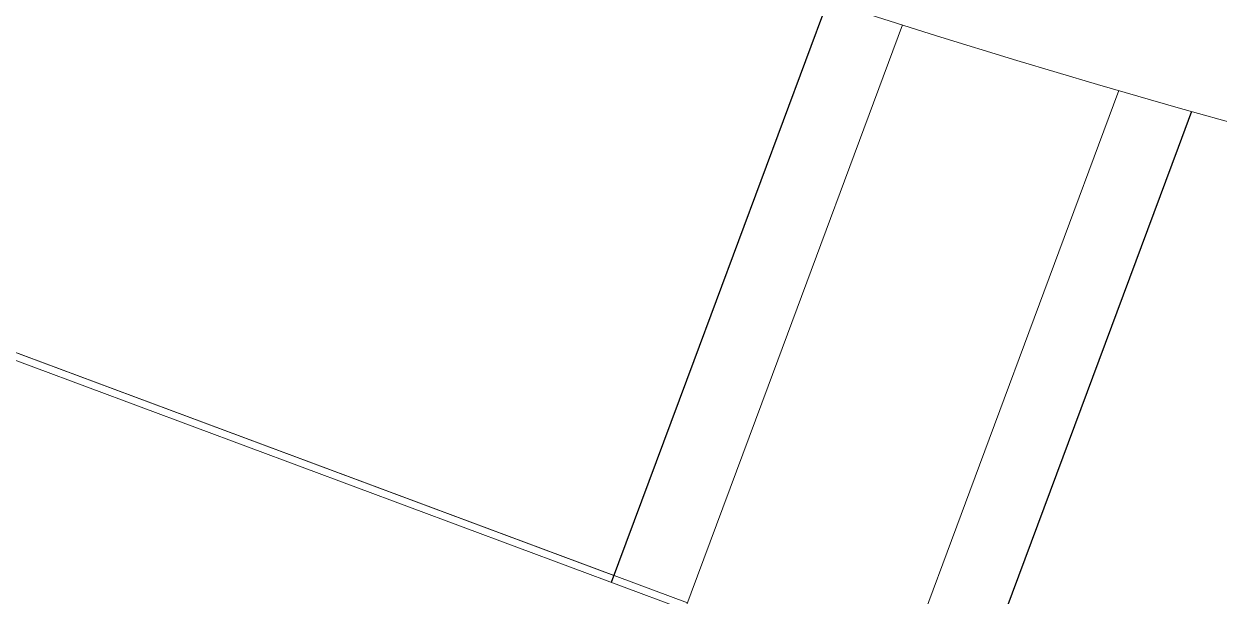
# Model space of a CAD drawing. Extents: x -2063571 to 559285, y 565862 to 1758715.
# Drawn here: x -2062797.891 to -2062797.09, y 566286.323 to 566286.706 of the extents above; entities that cross this region are included whole.
import ezdxf

# ---------------------------------------------------------------- set-up
doc = ezdxf.new("R2010")
doc.units = 0
doc.header["$MEASUREMENT"] = 0
doc.linetypes.add('ACAD_ISO10W100', pattern=[18, 12, -3, 0, -3])
doc.linetypes.add('DASHDOT', pattern=[1, 0.5, -0.25, 0, -0.25])
for name, color, linetype, lineweight in [('k-duongqh', 7, 'CONTINUOUS', 0), ('k-viahe', 6, 'CONTINUOUS', 15), ('leduong', 3, 'CONTINUOUS', 20), ('Q-DUONG', 22, 'CONTINUOUS', 0), ('Q-DUONGGT', 7, 'CONTINUOUS', 0)]:
    doc.layers.add(name, color=color, linetype=linetype, lineweight=lineweight)
doc.layers.add('k-timduong', color=1, linetype='DASHDOT')
doc.layers.add('Q-TIM DUONG', color=7, linetype='ACAD_ISO10W100')

# ---------------------------------------------------------------- blocks, each defined once
blk = doc.blocks.new('MB')
at = {"layer": 'k-duongqh', "color": 8, "ltscale": 0.5}
for points in [[(361.493, 648.718), (357.917, 639.114), (355.704, 633.173)], [(367.246, 646.973), (363.539, 637.02), (361.327, 631.079)]]:
    blk.add_lwpolyline(points, dxfattribs=at)
at = {"layer": 'k-timduong', "color": 8, "linetype": 'DASHDOT', "ltscale": 6}
blk.add_lwpolyline([(506.314, 645.243), (444.155, 645.243, -0.307526), (205.002, 803.328)], format="xyb", dxfattribs=at)
at = {"layer": 'k-viahe', "color": 8, "ltscale": 2}
blk.add_lwpolyline([(353.087, 626.72), (355.517, 633.243), (315.548, 648.129), (301.727, 611.019), (355.705, 590.916), (369.526, 628.026), (361.327, 631.079), (358.897, 624.556, 0.414214), (359.956, 622.241, -0.395128), (361.39, 619.359), (353.991, 599.492, -0.414214), (353.09, 599.08), (316.543, 612.692, -0.485826), (316.197, 613.77), (324.053, 634.865, -0.414214), (324.954, 635.276), (350.653, 625.705, 0.394315), (353.087, 626.72, -0.705401)], format="xyb", dxfattribs=at)
at = {"layer": 'leduong', "color": 8}
for points in [[(363.271, 630.569), (369.783, 628.143), (355.705, 590.916), (301.47, 610.901), (315.43, 648.386), (353.818, 634.089)], [(302.404, 613.409), (315.43, 648.386), (355.774, 633.361)], [(302.404, 613.409), (315.43, 648.386), (353.818, 634.089)], [(302.404, 613.409), (315.43, 648.386), (353.818, 634.089)], [(302.404, 613.409), (315.43, 648.386), (353.818, 634.089)], [(302.404, 613.409), (315.43, 648.386), (353.818, 634.089)], [(358.897, 624.556), (361.327, 631.079), (369.526, 628.026), (355.705, 590.916), (301.727, 611.019), (315.548, 648.129), (355.517, 633.243), (353.087, 626.72)], [(302.557, 613.248), (315.548, 648.129), (355.517, 633.243), (353.087, 626.72)], [(302.557, 613.248), (315.548, 648.129), (355.517, 633.243), (353.087, 626.72)], [(302.557, 613.248), (315.548, 648.129), (355.517, 633.243), (353.087, 626.72)], [(302.557, 613.248), (315.548, 648.129), (355.517, 633.243), (353.087, 626.72)], [(302.557, 613.248), (315.548, 648.129), (355.517, 633.243), (353.087, 626.72)], [(302.557, 613.248), (315.548, 648.129), (355.517, 633.243), (353.087, 626.72)]]:
    blk.add_lwpolyline(points, dxfattribs=at)
at = {"layer": 'Q-DUONGGT', "color": 8, "ltscale": 0.5, "const_width": 0.4}
blk.add_lwpolyline([(205.186, 793.45, 0.280004), (427.186, 641.838, -0.399943), (436.655, 631.81), (436.336, 555.751, -0.058402), (430.828, 510.394), (399.9, 382.648), (457.1, 368.238, -0.411438), (464.377, 356.19), (447.625, 286.927)], format="xyb", dxfattribs=at)
at = {"layer": 'Q-DUONGGT', "color": 8, "ltscale": 0.5}
blk.add_lwpolyline([(201.355, 789.803, 0.277981), (426.68, 636.858), (431.654, 631.635), (431.336, 555.772, -0.058402), (425.968, 511.571), (393.875, 379.01), (455.833, 363.401), (459.506, 357.32), (443.492, 291.108), (435.022, 285.86)], format="xyb", dxfattribs=at)
at = {"layer": 'Q-TIM DUONG', "color": 8, "linetype": 'Continuous', "flags": 128}
for points in [[(359.503, 649.355), (355.942, 639.794), (353.748, 633.902)], [(369.174, 646.42), (368.818, 645.463), (365.414, 636.322), (363.201, 630.381)]]:
    blk.add_lwpolyline(points, dxfattribs=at)

msp = doc.modelspace()

# ---------------------------------------------------------------- block references
at = {"layer": 'Q-DUONG', "xscale": 0.02520000000004075, "yscale": 0.02520000000004075, "zscale": 0.02520000000004075}
msp.add_blockref('MB', (-2062806.41175, 566270.35802), dxfattribs=at)

doc.saveas('drawing.dxf')
